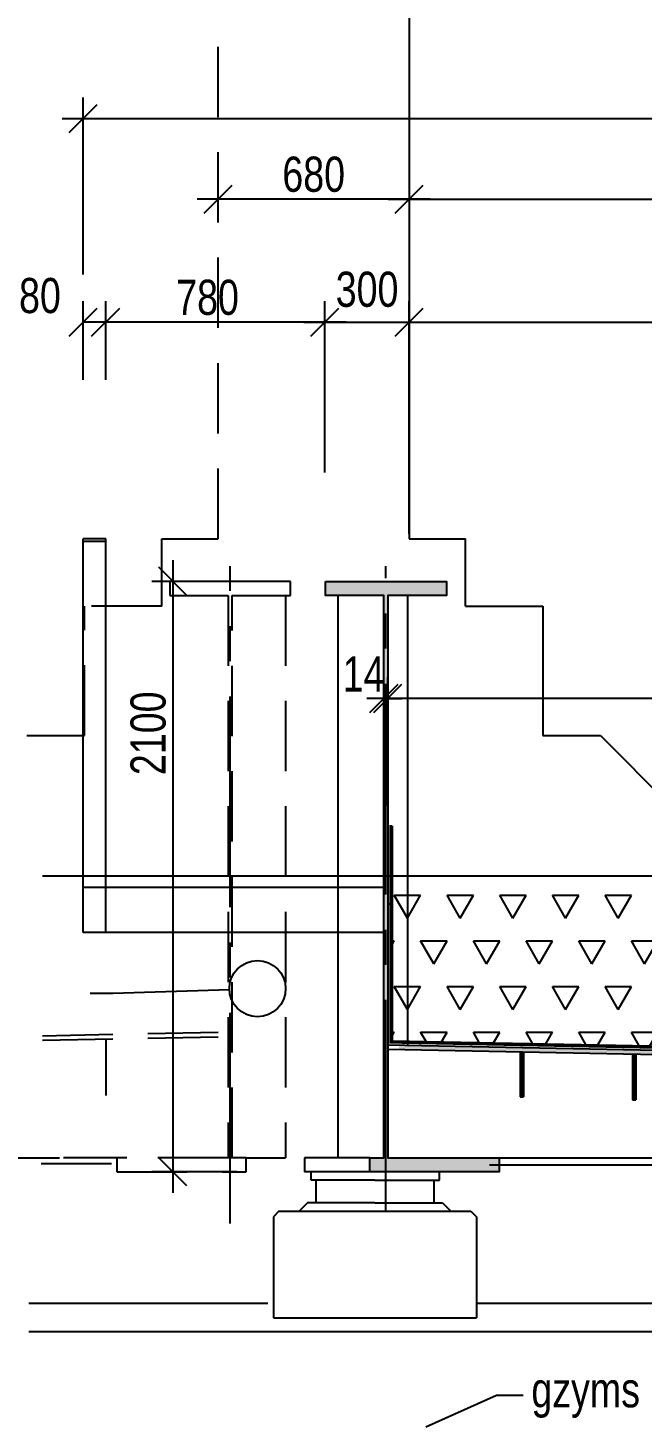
# Model space of a CAD drawing. Header units: millimetres. Extents: x -1069826 to 2704411, y -432732 to 412301.
# Drawn here: x 573149 to 575333, y -21655 to -16679 of the extents above; entities that cross this region are included whole.
import ezdxf

# ---------------------------------------------------------------- set-up
doc = ezdxf.new("R2010")
doc.units = ezdxf.units.MM
doc.header["$LTSCALE"] = 1000
doc.header["$MEASUREMENT"] = 0
doc.linetypes.add('CENTER2', pattern=[1.125, 0.75, -0.125, 0.125, -0.125])
doc.linetypes.add('HIDDEN', pattern=[0.375, 0.25, -0.125])
for name, color, linetype in [('0-T', 7, 'Continuous'), ('00XX00-S', 7, 'Continuous'), ('DROGO-T', 7, 'Continuous')]:
    doc.layers.add(name, color=color, linetype=linetype)
doc.styles.add('CDMSTYLE', font='CDMSIMPL', dxfattribs={"width": 0.8, "bigfont": 'CDMBIGPL'})
doc.dimstyles.new('CDMOG-MM-50', dxfattribs={"dimscale": 50, "dimtxt": 2.5, "dimasz": 1, "dimexe": 1.5, "dimexo": 5, "dimgap": 0.5, "dimtad": 1, "dimdec": 0, "dimrnd": 1, "dimzin": 1, "dimdsep": 46, "dimtxsty": 'CDMSTYLE', "dimblk1": 'OBLIQUE', "dimblk2": 'OBLIQUE', "dimsah": 1, "dimtsz": 1, "dimcen": -2.5, "dimdle": 1.5, "dimclrd": 9, "dimclre": 9, "dimclrt": 9, "dimadec": 0, "dimazin": 0, "dimtfac": 1, "dimtmove": 2, "dimatfit": 3, "dimldrblk": 'OBLIQUE', "dimfxl": 1, "dimtvp": 1, "dimtolj": 1, "dimtzin": 0, "dimarcsym": 0})

# ---------------------------------------------------------------- blocks, each defined once
blk = doc.blocks.new('*D195')
at = {"color": 9, "linetype": 'ByBlock', "transparency": 16777216}
for p, q in [((573345, -18186.2), (573345, -17556.5)), ((585145, -18156.2), (585145, -17556.5)), ((573295, -17681.5), (573395, -17581.5)), ((585095, -17681.5), (585195, -17581.5)), ((573270, -17631.5), (585220, -17631.5))]:
    blk.add_line(p, q, dxfattribs=at)
at = {"layer": 'Defpoints', "color": 0, "linetype": 'ByBlock', "transparency": 16777216}
for p in [(585145, -17631.5), (585145, -18406.2), (573345, -18436.2)]:
    blk.add_point(p, dxfattribs=at)
at = {"color": 9, "linetype": 'ByBlock', "transparency": 16777216, "insert": (579245, -17544), "char_height": 125, "attachment_point": 5, "style": 'CDMSTYLE'}
blk.add_mtext('\\A1;\\C1;11800', dxfattribs=at)
blk = doc.blocks.new('_OBLIQUE')
at = {"color": 0, "linetype": 'ByBlock'}
blk.add_line((-0.5, -0.5), (0.5, 0.5), dxfattribs=at)
blk = doc.blocks.new('*D191')
at = {"color": 9, "linetype": 'ByBlock', "transparency": 16777216}
for p, q in [((578905, -18118.9), (578905, -17212.9)), ((574455, -17337.9), (574555, -17237.9)), ((578855, -17337.9), (578955, -17237.9)), ((574430, -17287.9), (578980, -17287.9))]:
    blk.add_line(p, q, dxfattribs=at)
at = {"layer": 'Defpoints', "color": 0, "linetype": 'ByBlock', "transparency": 16777216}
for p in [(578905, -17287.9), (574505, -18368.9), (578905, -18368.9)]:
    blk.add_point(p, dxfattribs=at)
at = {"color": 9, "linetype": 'ByBlock', "transparency": 16777216, "insert": (576986.4, -17200.4), "char_height": 125, "attachment_point": 5, "style": 'CDMSTYLE'}
blk.add_mtext('\\A1;\\C1;4400', dxfattribs=at)
blk = doc.blocks.new('*D189')
at = {"color": 9, "linetype": 'ByBlock', "transparency": 16777216}
for p, q in [((574429, -19446.2), (574429, -18988.7)), ((574379, -19113.7), (574479, -19013.7)), ((578931, -19113.7), (579031, -19013.7)), ((579056, -19063.7), (574354, -19063.7))]:
    blk.add_line(p, q, dxfattribs=at)
at = {"layer": 'Defpoints', "color": 0, "linetype": 'ByBlock', "transparency": 16777216}
for p in [(574429, -19063.7), (578981, -19432.2), (574429, -19696.2)]:
    blk.add_point(p, dxfattribs=at)
at = {"color": 9, "linetype": 'ByBlock', "transparency": 16777216, "insert": (577019.4, -18976.2), "char_height": 125, "attachment_point": 5, "style": 'CDMSTYLE'}
blk.add_mtext('\\A1;\\C1;4552', dxfattribs=at)
blk = doc.blocks.new('A$C5F112703')
at = {"color": 9, "linetype": 'ByBlock'}
for p, q in [((1020, 4918.5), (940, 4868.5)), ((3380, 4918.5), (1020, 4918.5)), ((3460, 4868.5), (3380, 4918.5)), ((940, 4868.5), (600, 4568.5)), ((3800, 4568.5), (3460, 4868.5)), ((600, 4568.5), (400, 4318.5)), ((4000, 4318.5), (3800, 4568.5)), ((400, 4318.5), (300, 3918.5)), ((4100, 3918.5), (4000, 4318.5)), ((300, 3918.5), (200, 3118.5)), ((4200, 3118.5), (4100, 3918.5)), ((0, 3118.5), (0, 1068.5)), ((200, 3118.5), (0, 3118.5)), ((4400, 3118.5), (4200, 3118.5)), ((4400, 1068.5), (4400, 3118.5)), ((0, 1068.5), (200, 1068.5)), ((4200, 1068.5), (4400, 1068.5)), ((475, 828.5), (475, 368.5)), ((3925, 368.5), (3925, 828.5)), ((475, 368.5), (680, 368.5)), ((680, 368.5), (925, 123.5)), ((3475, 123.5), (3720, 368.5)), ((3720, 368.5), (3925, 368.5)), ((925, 123.5), (1332.5, 123.5)), ((1332.5, 123.5), (1332.5, 68.5)), ((1549.5, 123.5), (2850.5, 123.5)), ((1549.5, 30.5), (1549.5, 123.5)), ((2850.5, 123.5), (2850.5, 30.5)), ((3067.5, 123.5), (3475, 123.5)), ((3067.5, 68.5), (3067.5, 123.5)), ((1332.5, 68.5), (1482.5, 68.5)), ((1482.5, 68.5), (1482.5, 30.5)), ((2917.5, 68.5), (3067.5, 68.5)), ((2917.5, 30.5), (2917.5, 68.5)), ((1482.5, 30.5), (1549.5, 30.5)), ((2850.5, 30.5), (2917.5, 30.5))]:
    blk.add_line(p, q, dxfattribs=at)
at = {"layer": '0-T', "color": 9, "linetype": 'Continuous'}
for p, q in [((200, 828.5), (200, 1068.5)), ((4200, 828.5), (4200, 1068.5)), ((200, 828.5), (475, 828.5)), ((4200, 828.5), (3925, 828.5)), ((2200, 0), (2200, 137)), ((2131.5, 68.5), (2268.5, 68.5))]:
    blk.add_line(p, q, dxfattribs=at)
blk = doc.blocks.new('A$C22AE4A19')
at = {"layer": '0-T', "color": 9, "linetype": 'Continuous'}
blk.add_blockref('A$C5F112703', (0, 0), dxfattribs=at)
blk = doc.blocks.new('A$C05BD7996')
at = {"color": 40, "linetype": 'HIDDEN'}
for p, q in [((1020, 4918.5), (940, 4868.5)), ((3380, 4918.5), (1020, 4918.5)), ((3460, 4868.5), (3380, 4918.5)), ((940, 4868.5), (600, 4568.5)), ((3800, 4568.5), (3460, 4868.5)), ((600, 4568.5), (400, 4318.5)), ((4000, 4318.5), (3800, 4568.5)), ((400, 4318.5), (300, 3918.5)), ((4100, 3918.5), (4000, 4318.5)), ((300, 3918.5), (200, 3118.5)), ((4200, 3118.5), (4100, 3918.5)), ((200, 3118.5), (0, 3118.5)), ((0, 3118.5), (0, 1068.5)), ((4400, 3118.5), (4200, 3118.5)), ((4400, 1068.5), (4400, 3118.5)), ((0, 1068.5), (200, 1068.5)), ((4200, 1068.5), (4400, 1068.5)), ((475, 828.5), (475, 368.5)), ((3925, 368.5), (3925, 828.5)), ((475, 368.5), (680, 368.5)), ((680, 368.5), (925, 123.5)), ((3475, 123.5), (3720, 368.5)), ((3720, 368.5), (3925, 368.5)), ((925, 123.5), (1332.5, 123.5)), ((1332.5, 123.5), (1332.5, 68.5)), ((1549.5, 30.5), (1549.5, 123.5)), ((1549.5, 123.5), (2850.5, 123.5)), ((2850.5, 123.5), (2850.5, 30.5)), ((3067.5, 68.5), (3067.5, 123.5)), ((3067.5, 123.5), (3475, 123.5)), ((1332.5, 68.5), (1482.5, 68.5)), ((1482.5, 68.5), (1482.5, 30.5)), ((2917.5, 30.5), (2917.5, 68.5)), ((2917.5, 68.5), (3067.5, 68.5)), ((1482.5, 30.5), (1549.5, 30.5)), ((2850.5, 30.5), (2917.5, 30.5))]:
    blk.add_line(p, q, dxfattribs=at)
at = {"layer": '0-T', "color": 40, "linetype": 'HIDDEN'}
for p, q in [((200, 828.5), (200, 1068.5)), ((4200, 828.5), (4200, 1068.5)), ((200, 828.5), (475, 828.5)), ((4200, 828.5), (3925, 828.5))]:
    blk.add_line(p, q, dxfattribs=at)
at = {"layer": '0-T', "color": 9, "linetype": 'Continuous'}
for p, q in [((2200, 0), (2200, 137)), ((2131.5, 68.5), (2268.5, 68.5))]:
    blk.add_line(p, q, dxfattribs=at)
blk = doc.blocks.new('A$C3471609C')
at = {"layer": '0-T', "color": 9, "linetype": 'Continuous'}
blk.add_blockref('A$C05BD7996', (0, 0), dxfattribs=at)
blk = doc.blocks.new('*D192')
at = {"color": 9, "linetype": 'ByBlock', "transparency": 16777216}
for p, q in [((573825, -17221.2), (573825, -17212.9)), ((573775, -17337.9), (573875, -17237.9)), ((574455, -17337.9), (574555, -17237.9)), ((574580, -17287.9), (573750, -17287.9))]:
    blk.add_line(p, q, dxfattribs=at)
at = {"layer": 'Defpoints', "color": 0, "linetype": 'ByBlock', "transparency": 16777216}
for p in [(573825, -17287.9), (573825, -17471.2), (574505, -17665.9)]:
    blk.add_point(p, dxfattribs=at)
at = {"color": 9, "linetype": 'ByBlock', "transparency": 16777216, "insert": (574165, -17200.4), "char_height": 125, "attachment_point": 5, "style": 'CDMSTYLE'}
blk.add_mtext('\\A1;680', dxfattribs=at)
blk = doc.blocks.new('*D188')
at = {"color": 9, "linetype": 'ByBlock', "transparency": 16777216}
for p, q in [((574415, -19385.5), (574415, -18988.7)), ((574365, -19113.7), (574465, -19013.7)), ((574379, -19113.7), (574479, -19013.7)), ((574415, -19063.7), (574365, -19063.7)), ((574429, -19063.7), (574415, -19063.7)), ((574429, -19063.7), (574415, -19063.7)), ((574429, -19063.7), (574479, -19063.7))]:
    blk.add_line(p, q, dxfattribs=at)
at = {"layer": 'Defpoints', "color": 0, "linetype": 'ByBlock', "transparency": 16777216}
for p in [(574415, -19063.7), (574415, -19635.5), (574429, -19634.7)]:
    blk.add_point(p, dxfattribs=at)
at = {"color": 9, "linetype": 'ByBlock', "transparency": 16777216, "insert": (574342.4, -18976.9), "char_height": 125, "attachment_point": 5, "style": 'CDMSTYLE'}
blk.add_mtext('\\A1;\\C1;14', dxfattribs=at)
blk = doc.blocks.new('*D623')
at = {"color": 9, "linetype": 'ByBlock', "transparency": 16777216}
for p, q in [((573714.1, -18697.7), (573614.1, -18597.7)), ((573664.1, -18572.7), (573664.1, -20822.7)), ((573957, -18647.7), (573589.1, -18647.7)), ((573714.1, -20797.7), (573614.1, -20697.7)), ((573892, -20747.7), (573589.1, -20747.7))]:
    blk.add_line(p, q, dxfattribs=at)
at = {"layer": 'Defpoints', "color": 0, "linetype": 'ByBlock', "transparency": 16777216}
for p in [(574207, -18647.7), (573664.1, -20747.7), (574142, -20747.7)]:
    blk.add_point(p, dxfattribs=at)
at = {"color": 9, "linetype": 'ByBlock', "transparency": 16777216, "insert": (573576.6, -19187.9), "char_height": 125, "attachment_point": 5, "rotation": 90, "style": 'CDMSTYLE'}
blk.add_mtext('\\A1;\\C1;2100', dxfattribs=at)
blk = doc.blocks.new('*D746')
at = {"color": 9, "linetype": 'ByBlock', "transparency": 16777216}
for p, q in [((533921.1, -18478.6), (533921.1, -17650.6)), ((529471.1, -17775.6), (529571.1, -17675.6)), ((533871.1, -17775.6), (533971.1, -17675.6)), ((529446.1, -17725.6), (533996.1, -17725.6))]:
    blk.add_line(p, q, dxfattribs=at)
at = {"layer": 'Defpoints', "color": 0, "linetype": 'ByBlock', "transparency": 16777216}
for p in [(533921.1, -17725.6), (529521.1, -18728.6), (533921.1, -18728.6)]:
    blk.add_point(p, dxfattribs=at)
at = {"color": 9, "linetype": 'ByBlock', "transparency": 16777216, "insert": (531721.1, -17638.1), "char_height": 125, "attachment_point": 5, "style": 'CDMSTYLE'}
blk.add_mtext('\\A1;4400', dxfattribs=at)
blk = doc.blocks.new('*D745')
at = {"color": 9, "linetype": 'ByBlock', "transparency": 16777216}
for p, q in [((529221.1, -18010.5), (529221.1, -17650.6)), ((529521.1, -18478.6), (529521.1, -17650.6)), ((529171.1, -17775.6), (529271.1, -17675.6)), ((529471.1, -17775.6), (529571.1, -17675.6)), ((529146.1, -17725.6), (529596.1, -17725.6))]:
    blk.add_line(p, q, dxfattribs=at)
at = {"layer": 'Defpoints', "color": 0, "linetype": 'ByBlock', "transparency": 16777216}
for p in [(529521.1, -17725.6), (529221.1, -18260.5), (529521.1, -18728.6)]:
    blk.add_point(p, dxfattribs=at)
at = {"color": 9, "linetype": 'ByBlock', "transparency": 16777216, "insert": (529371.1, -17609.5), "char_height": 125, "attachment_point": 5, "style": 'CDMSTYLE'}
blk.add_mtext('\\A1;300', dxfattribs=at)
blk = doc.blocks.new('*D741')
at = {"color": 9, "linetype": 'ByBlock', "transparency": 16777216}
for p, q in [((573425, -17749), (573425, -17650.6)), ((574205, -18260.5), (574205, -17650.6)), ((573375, -17775.6), (573475, -17675.6)), ((574155, -17775.6), (574255, -17675.6)), ((574280, -17725.6), (573350, -17725.6))]:
    blk.add_line(p, q, dxfattribs=at)
at = {"layer": 'Defpoints', "color": 0, "linetype": 'ByBlock', "transparency": 16777216}
for p in [(573425, -17725.6), (573425, -17999), (574205, -18510.5)]:
    blk.add_point(p, dxfattribs=at)
at = {"color": 9, "linetype": 'ByBlock', "transparency": 16777216, "insert": (573787.4, -17638.1), "char_height": 125, "attachment_point": 5, "style": 'CDMSTYLE'}
blk.add_mtext('\\A1;780', dxfattribs=at)
blk = doc.blocks.new('*D742')
at = {"color": 9, "linetype": 'ByBlock', "transparency": 16777216}
for p, q in [((528361.1, -17930.4), (528361.1, -17650.6)), ((528441.1, -17930.4), (528441.1, -17650.6)), ((528311.1, -17775.6), (528411.1, -17675.6)), ((528391.1, -17775.6), (528491.1, -17675.6)), ((528516.1, -17725.6), (528361.1, -17725.6))]:
    blk.add_line(p, q, dxfattribs=at)
at = {"layer": 'Defpoints', "color": 0, "linetype": 'ByBlock', "transparency": 16777216}
for p in [(528361.1, -17725.6), (528361.1, -18180.4), (528441.1, -18180.4)]:
    blk.add_point(p, dxfattribs=at)
at = {"color": 9, "linetype": 'ByBlock', "transparency": 16777216, "insert": (528207.2, -17631.9), "char_height": 125, "attachment_point": 5, "style": 'CDMSTYLE'}
blk.add_mtext('\\A1;80', dxfattribs=at)
blk = doc.blocks.new('A$C1AFF261A')
at = {"layer": 'DROGO-T', "color": 40, "linetype": 'HIDDEN'}
for p, q in [((0, 2100), (430, 2100)), ((0, 2050), (0, 2100)), ((430, 2100), (430, 2050)), ((208, 2050), (0, 2050)), ((208, 50), (208, 2050)), ((430, 2050), (222, 2050)), ((222, 2050), (222, 50)), ((158, 50), (208, 50)), ((158, 0), (158, 50)), ((222, 50), (618, 50)), ((618, 50), (618, 0)), ((618, 0), (158, 0))]:
    blk.add_line(p, q, dxfattribs=at)

msp = doc.modelspace()

# ---------------------------------------------------------------- hatches: boundary and pattern name
at = {"layer": '0-T', "linetype": 'Continuous'}
h = msp.add_hatch(color=9, dxfattribs=at)
h.paths.add_polyline_path([(574469.0354, -20296.4541), (574469.0354, -20312.4541), (576705.0354, -20357.1741), (576705.0354, -20341.1741)])
h.paths.add_polyline_path([(578941.0354, -20312.4541), (578941.0354, -20296.4541), (576705.0354, -20341.1741), (576705.0354, -20357.1741)])
at = {"layer": 'DROGO-T', "linetype": 'Continuous'}
msp.add_hatch(color=9, dxfattribs=at).paths.add_polyline_path([(574637.0354, -18647.6844), (574207.0354, -18647.6844), (574207.0354, -18697.6844), (574415.0354, -18697.6844), (574415.0354, -20697.6844), (574365.0354, -20697.6844), (574365.0354, -20747.6844), (574825.0354, -20747.6844), (574825.0354, -20697.6844), (574429.0354, -20697.6844), (574429.0354, -18697.6844), (574637.0354, -18697.6844)])
h = msp.add_hatch(dxfattribs=at)
h.set_pattern_fill('TRIANG', color=9, scale=500, style=0)
h.set_pattern_definition([(60, (412311.13, -221196.17), (-93.75, 162.37976), [93.75, -93.75]), (120, (412311.13, -221196.17), (-187.5, 1e-07), [93.75, -93.75]), (0, (412264.26, -221114.98), (93.75, 162.37976), [93.75, -93.75])])
h.paths.add_polyline_path([(576705.0354, -19856.1741), (575555.4387, -19856.1741), (575555.4387, -20217.148), (575831.1979, -20222.6631), (575832.5977, -20152.6771), (576111.142, -20228.262), (575555.4387, -20217.148), (575555.4387, -20303.5859), (576705.0354, -20326.1711)])
h.paths.add_polyline_path([(575555.4387, -19856.1741), (575355.0354, -19856.1741), (575355.0354, -19696.1741), (574444.0354, -19696.1741), (574444.0354, -20281.7511), (575555.4387, -20303.5859)])
h.paths.add_polyline_path([(578966.0354, -19696.1741), (578055.0354, -19696.1741), (578055.0354, -19856.1741), (576705.0354, -19856.1741), (576705.0354, -20326.1711), (578966.0354, -20281.7511)])
h.paths.add_polyline_path([(577367.1163, -20218.2489), (577645.6606, -20142.664), (577647.0603, -20212.65)], flags=16)
h.paths.add_polyline_path([(577771.5646, -20197.0323), (577941.9472, -20193.6246), (577939.3227, -20062.4009), (577768.9401, -20065.8085)], flags=24)

# ---------------------------------------------------------------- linework, layer by layer
at = {"color": 40, "linetype": 'HIDDEN'}
msp.add_line((573825.0354, -19696.1741), (569425.0354, -19696.1741), dxfattribs=at)
at = {"color": 2, "linetype": 'Continuous'}
for p, q in [((578981.0354, -19696.1741), (574429.0354, -19696.1741)), ((574429.0354, -20295.6541), (576705.0354, -20341.1741)), ((574429.0354, -20311.6541), (576705.0354, -20357.1741))]:
    msp.add_line(p, q, dxfattribs=at)
at = {"layer": '0-T', "color": 9, "linetype": 'Continuous'}
for p, q in [((573345.0354, -19896.1741), (573345.0354, -18496.1741)), ((573425.0354, -19896.1741), (573425.0354, -18496.1741)), ((574251.0354, -18697.6836), (574251.0354, -20697.6844)), ((574444.0354, -19796.1741), (574429.0354, -19796.1741)), ((574415.0354, -19896.1741), (573345.0354, -19896.1741)), ((574790.0354, -20697.6844), (578620.0354, -20697.6836)), ((574156.0635, -20777.6844), (574156.0635, -20747.6844)), ((574613.0635, -20777.6844), (574613.0635, -20747.6844)), ((574790.0354, -20722.6844), (578620.0354, -20722.6836)), ((574173.0635, -20777.6844), (574173.0635, -20857.6844)), ((574593.0635, -20777.6844), (574593.0635, -20857.6844)), ((574041.5635, -20887.6844), (574021.5635, -20907.6844)), ((574041.5635, -20887.6844), (574724.5635, -20887.6844)), ((574724.5635, -20887.6844), (574744.5635, -20907.6844)), ((574021.5635, -20907.6844), (574021.5635, -21267.1844)), ((574744.5635, -20907.6844), (574744.5635, -21267.1844)), ((573152.0354, -21215.1844), (574002.0354, -21215.1844)), ((574742.0354, -21215.1844), (578648.0354, -21215.1844))]:
    msp.add_line(p, q, dxfattribs=at)
at = {"layer": '0-T', "color": 1, "linetype": 'Continuous'}
for p, q in [((573425.0354, -18496.1741), (573345.0354, -18496.1741)), ((573425.0354, -18506.1741), (573345.0354, -18506.1741)), ((574451.0354, -19696.1741), (573375.0354, -19696.1741)), ((574415.0354, -19736.1741), (573345.0354, -19736.1741)), ((573152.0354, -21315.1844), (578992.0354, -21315.1844))]:
    msp.add_line(p, q, dxfattribs=at)
at = {"layer": '0-T', "color": 40, "linetype": 'CENTER2'}
msp.add_line((573868.0354, -20931.6415), (573868.0354, -18592.9835), dxfattribs=at)
at = {"layer": '0-T', "color": 9, "linetype": 'CENTER2'}
msp.add_line((574422.0354, -20886.5063), (574422.0354, -18592.9835), dxfattribs=at)
at = {"layer": '0-T', "color": 40, "linetype": 'HIDDEN'}
for p, q in [((574065.0354, -18697.6844), (574065.0354, -20697.6844)), ((573825.0354, -20252.1741), (571625.0354, -20296.1741)), ((573825.0354, -20268.1741), (571625.0354, -20312.1741)), ((573425.3153, -20274.1713), (573425.3153, -20476.1685)), ((570011.0354, -20697.6844), (573275.0354, -20697.6844)), ((573875.0354, -20697.6844), (573275.0354, -20697.6844)), ((569821.0354, -20722.6844), (573465.0354, -20717.6844))]:
    msp.add_line(p, q, dxfattribs=at)
at = {"layer": '0-T', "color": 2, "linetype": 'Continuous'}
for p, q in [((574899.3153, -20481.1769), (574911.3153, -20481.1769)), ((575299.3153, -20491.1741), (575311.3153, -20491.1741))]:
    msp.add_line(p, q, dxfattribs=at)
at = {"layer": '0-T', "color": 3, "linetype": 'HIDDEN', "const_width": 10}
msp.add_lwpolyline([(574439.0354, -19514.3093), (574439.0354, -20286.6521), (576705.0354, -20331.1721), (578971.0354, -20286.6521), (578971.0354, -19496.0616)], dxfattribs=at)
at = {"layer": '0-T', "color": 9, "linetype": 'Continuous'}
msp.add_lwpolyline([(574444.0354, -19516.5594), (574444.0354, -20281.7511), (576705.0354, -20326.1711), (578966.0354, -20281.7511), (578966.0354, -19498.2155)], dxfattribs=at)
at = {"layer": '0-T', "color": 9, "linetype": 'Continuous', "const_width": 12}
for points in [[(574905.3153, -20319.1825), (574905.3153, -20481.1797)], [(575305.3153, -20329.1797), (575305.3153, -20491.1769)]]:
    msp.add_lwpolyline(points, dxfattribs=at)
at = {"layer": '0-T', "color": 2, "linetype": 'Continuous'}
for points in [[(574899.3153, -20321.1797), (574899.3153, -20481.1769)], [(574911.3153, -20321.1797), (574911.3153, -20481.1769)], [(575299.3153, -20331.1769), (575299.3153, -20491.1741)], [(575305.3153, -20327.1825), (575305.3153, -20489.1797)], [(575311.3153, -20331.1769), (575311.3153, -20491.1741)]]:
    msp.add_lwpolyline(points, dxfattribs=at)
at = {"layer": '00XX00-S', "color": 9, "linetype": 'Continuous'}
for p, q in [((574383.0635, -20777.6844), (574156.0635, -20777.6844)), ((574383.0635, -20777.6844), (574613.0635, -20777.6844)), ((574143.0635, -20857.6844), (574113.0635, -20887.6844)), ((574383.0635, -20857.6844), (574143.0635, -20857.6844)), ((574383.0635, -20857.6844), (574623.0635, -20857.6844)), ((574623.0635, -20857.6844), (574653.0635, -20887.6844))]:
    msp.add_line(p, q, dxfattribs=at)
at = {"layer": '00XX00-S', "color": 9, "linetype": 'Continuous', "flags": 128}
msp.add_lwpolyline([(573370.2456, -20111.9881), (573450.0232, -20111.9881), (573865.0825, -20099.2433)], dxfattribs=at)
at = {"layer": 'DROGO-T', "color": 9, "linetype": 'Continuous'}
for p, q in [((574499.0354, -18697.6836), (574499.0354, -20297.0541)), ((574132.0354, -20697.6836), (574132.0354, -20747.6836)), ((574365.0354, -20697.6844), (574132.0354, -20697.6844)), ((574365.0354, -20747.6836), (574132.0354, -20747.6836)), ((574021.5635, -21267.1844), (574744.5635, -21267.1844)), ((574815.3074, -21542.9251), (574563.7956, -21655.304)), ((574910.3295, -21542.9251), (574815.3074, -21542.9251))]:
    msp.add_line(p, q, dxfattribs=at)
at = {"layer": 'DROGO-T', "color": 40, "linetype": 'Continuous'}
msp.add_line((573925.0354, -20697.6844), (574065.0354, -20697.6844), dxfattribs=at)
at = {"layer": 'DROGO-T', "color": 2, "linetype": 'Continuous'}
msp.add_lwpolyline([(574207.0354, -18647.6844), (574637.0354, -18647.6844), (574637.0354, -18697.6844), (574429.0354, -18697.6844), (574429.0354, -20697.6844), (574825.0354, -20697.6844), (574825.0354, -20747.6844), (574365.0354, -20747.6844), (574365.0354, -20697.6844), (574415.0354, -20697.6844), (574415.0354, -18697.6844), (574207.0354, -18697.6844), (574207.0354, -18647.6844)], dxfattribs=at)
msp.add_circle((573965.0354, -20096.1741), 100, dxfattribs=at)

# ---------------------------------------------------------------- block references
at = {"layer": '0-T', "color": 9, "linetype": 'Continuous'}
for name, p in [('A$C3471609C', (569425.0353, -19564.6943)), ('A$C22AE4A19', (574505.0353, -19564.6944))]:
    msp.add_blockref(name, p, dxfattribs=at)
at = {"layer": 'DROGO-T', "color": 9, "linetype": 'Continuous', "xscale": -1}
msp.add_blockref('A$C1AFF261A', (574083.0354, -20747.6852), dxfattribs=at)

# ---------------------------------------------------------------- texts
at = {"layer": 'DROGO-T', "color": 1, "linetype": 'Continuous', "style": 'CDMSTYLE', "width": 0.8}
msp.add_text('gzyms żelbetowy', height=125, dxfattribs=at).set_placement((574939.5831, -21585.2925))

# ---------------------------------------------------------------- dimensions: what is measured, and where the dimension line sits
at = {"layer": '0-T', "color": 1, "linetype": 'Continuous'}
dim = msp.add_linear_dim(base=(585145.0354, -17001.5437), p1=(573345.0354, -17806.2329), p2=(585145.0354, -17776.2329), text='\\C1;<>', dimstyle='CDMOG-MM-50', dxfattribs=at)
dim.commit()
dim.dimension.update_dxf_attribs({"geometry": '*D195', "text_midpoint": (579245.0354, -16914.0437), "insert": (0, 629.9412)})
at = {"layer": '0-T', "color": 4, "linetype": 'Continuous'}
dim = msp.add_linear_dim(base=(573825.0354, -17287.9245), p1=(574505.0354, -17665.9003), p2=(573825.0354, -17471.1741), dimstyle='CDMOG-MM-50', override={"dimse1": 1}, dxfattribs=at)
dim.commit()
dim.dimension.update_dxf_attribs({"geometry": '*D192', "text_midpoint": (574165.0354, -17200.4245)})
for base, p1, p2, picture, middle in [((578905.0354, -17287.9245), (574505.0354, -18368.8762), (578905.0354, -18368.8762), '*D191', (576986.4046, -17200.4245)), ((574415.0354, -19063.6629), (574429.0354, -19634.744), (574415.0354, -19635.5318), '*D188', (574342.4278, -18976.8654)), ((574429.0354, -19063.6629), (578981.0354, -19432.1854), (574429.0354, -19696.1741), '*D189', (577019.4226, -18976.1629))]:
    dim = msp.add_linear_dim(base=base, p1=p1, p2=p2, text='\\C1;<>', dimstyle='CDMOG-MM-50', override={"dimse1": 1}, dxfattribs=at)
    dim.commit()
    dim.dimension.update_dxf_attribs({"geometry": picture, "text_midpoint": middle, "dimtype": 160})
at = {"layer": '0-T', "color": 9, "linetype": 'Continuous'}
dim = msp.add_linear_dim(base=(573345.0354, -17725.616), p1=(573425.0354, -18180.4335), p2=(573345.0354, -18180.4335), dimstyle='CDMOG-MM-50', dxfattribs=at)
dim.commit()
dim.dimension.update_dxf_attribs({"geometry": '*D742', "text_midpoint": (573191.0887, -17631.925), "dimtype": 160, "insert": (44983.921, 0)})
at = {"layer": '0-T', "color": 2, "linetype": 'Continuous'}
dim = msp.add_linear_dim(base=(573425.0354, -17725.616), p1=(574205.0354, -18510.5075), p2=(573425.0354, -17998.9973), dimstyle='CDMOG-MM-50', dxfattribs=at)
dim.commit()
dim.dimension.update_dxf_attribs({"geometry": '*D741', "text_midpoint": (573787.3764, -17638.116), "dimtype": 160})
at = {"layer": '0-T', "color": 1, "linetype": 'Continuous'}
dim = msp.add_linear_dim(base=(573664.0626, -20747.6844), p1=(574207.0354, -18647.6844), p2=(574142.0354, -20747.6844), angle=90, text='\\C1;<>', dimstyle='CDMOG-MM-50', dxfattribs=at)
dim.commit()
dim.dimension.update_dxf_attribs({"geometry": '*D623', "text_midpoint": (573576.5626, -19187.8519), "dimtype": 160})
at = {"layer": 'DROGO-T', "color": 3, "linetype": 'Continuous'}
dim = msp.add_linear_dim(base=(574505.0354, -17725.616), p1=(574205.0354, -18260.5075), p2=(574505.0354, -18728.6359), dimstyle='CDMOG-MM-50', dxfattribs=at)
dim.commit()
dim.dimension.update_dxf_attribs({"geometry": '*D745', "text_midpoint": (574355.0354, -17609.4627), "dimtype": 160, "insert": (44983.921, 0)})
dim = msp.add_linear_dim(base=(578905.0354, -17725.616), p1=(574505.0354, -18728.6359), p2=(578905.0354, -18728.6359), dimstyle='CDMOG-MM-50', override={"dimse1": 1}, dxfattribs=at)
dim.commit()
dim.dimension.update_dxf_attribs({"geometry": '*D746', "text_midpoint": (576705.0354, -17638.116), "insert": (44983.921, 0)})

doc.saveas('drawing.dxf')
